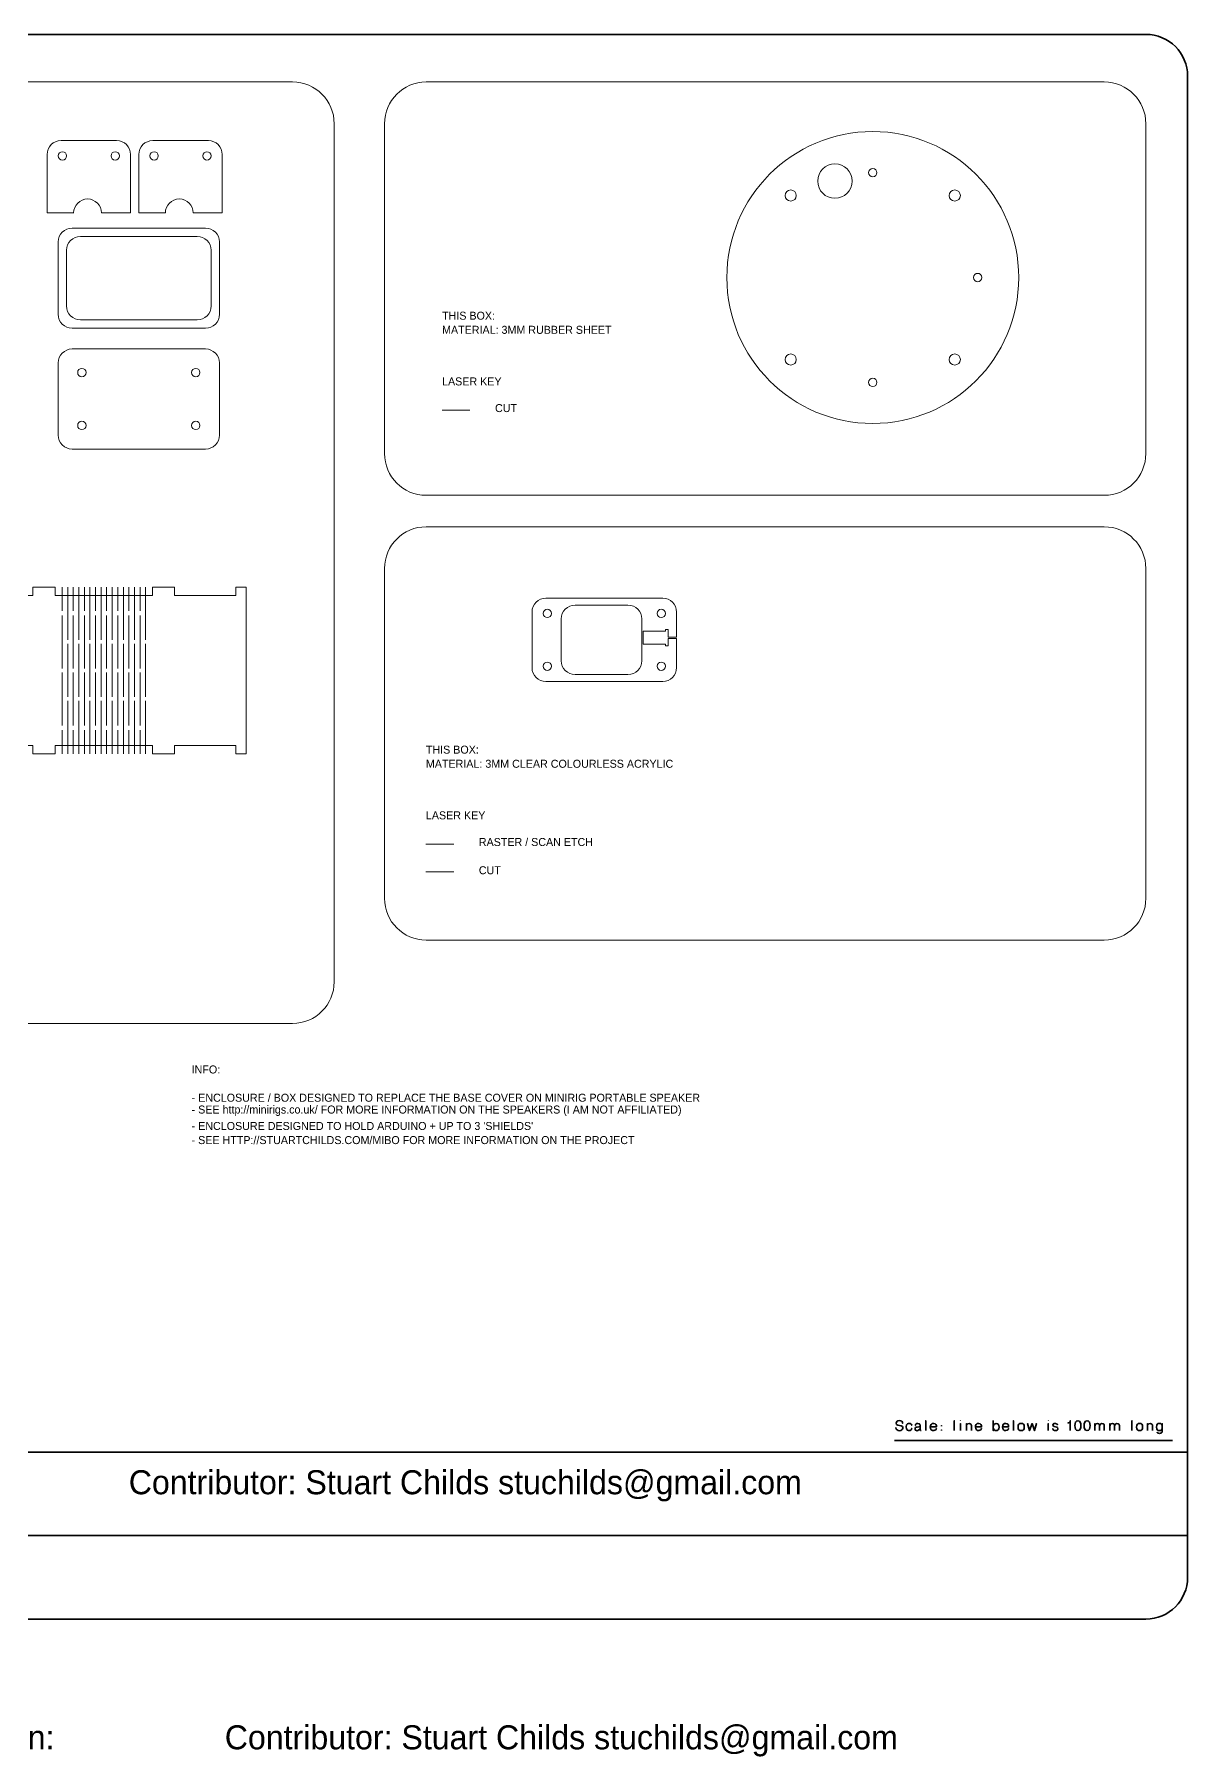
# Model space of a CAD drawing. Header units: inches. Extents: x 15 to 785, y -665 to -15.
# Drawn here: x 370 to 785, y -634 to -15 of the extents above; entities that cross this region are included whole.
import ezdxf

# ---------------------------------------------------------------- set-up
doc = ezdxf.new("R2010")
doc.units = ezdxf.units.IN
doc.header["$MEASUREMENT"] = 0
doc.layers.add('Layer 1', color=7, linetype='Continuous')

# ---------------------------------------------------------------- blocks, each defined once
blk = doc.blocks.new('block 2')
at = {"layer": 'Layer 1', "color": 179, "lineweight": 35, "true_color": 0x231f20}
blk.add_lwpolyline([(785, -555), (15, -555), (15, -525), (785, -525), (785, -555)], dxfattribs=at)
blk.add_open_spline([(785, -570), (785, -578.28), (778.28, -585), (770, -585), (770, -585), (30, -585), (30, -585), (21.72, -585), (15, -578.28), (15, -570), (15, -570), (15, -30), (15, -30), (15, -21.72), (21.72, -15), (30, -15), (30, -15), (770, -15), (770, -15), (778.28, -15), (785, -21.72), (785, -30), (785, -30), (785, -570), (785, -570)], degree=3, knots=[0, 0, 0, 0, 1, 1, 1, 2, 2, 2, 3, 3, 3, 4, 4, 4, 5, 5, 5, 6, 6, 6, 7, 7, 7, 8, 8, 8, 8], dxfattribs=at)
blk = doc.blocks.new('block 3')
at = {"layer": 'Layer 1', "color": 30, "lineweight": 35, "true_color": 0xf58726}
for points, knots in [([(680.11, -516.13), (680.11, -516.92), (680.71, -517.24), (681.42, -517.24), (682.13, -517.24), (682.58, -516.79), (682.6, -516.35), (682.61, -515.92), (682.39, -515.57), (681.95, -515.48), (681.95, -515.48), (680.74, -515.21), (680.74, -515.21), (680.4, -515.14), (680.2, -514.94), (680.2, -514.48), (680.2, -514.01), (680.59, -513.61), (681.3, -513.61), (682.01, -513.61), (682.53, -513.95), (682.51, -514.54), (682.53, -513.95), (682.01, -513.61), (681.3, -513.61), (680.59, -513.61), (680.2, -514.01), (680.2, -514.48), (680.2, -514.94), (680.39, -515.14), (680.74, -515.21), (680.74, -515.21), (681.95, -515.48), (681.95, -515.48), (682.4, -515.57), (682.61, -515.92), (682.6, -516.35), (682.58, -516.79), (682.13, -517.24), (681.42, -517.24), (680.71, -517.24), (680.11, -516.92), (680.11, -516.13)], [0, 0, 0, 0, 1, 1, 1, 2, 2, 2, 3, 3, 3, 4, 4, 4, 5, 5, 5, 6, 6, 6, 7, 7, 7, 8, 8, 8, 9, 9, 9, 10, 10, 10, 11, 11, 11, 12, 12, 12, 13, 13, 13, 14, 14, 14, 14]), ([(690.82, -517.21), (690.82, -517.21), (690.82, -513.65), (690.82, -513.65), (690.82, -513.65), (690.82, -517.21), (690.82, -517.21)], [0, 0, 0, 0, 1, 1, 1, 2, 2, 2, 2]), ([(701.08, -517.21), (701.08, -517.21), (701.08, -513.65), (701.08, -513.65), (701.08, -513.65), (701.08, -517.21), (701.08, -517.21)], [0, 0, 0, 0, 1, 1, 1, 2, 2, 2, 2]), ([(703.26, -513.73), (703.26, -513.73), (703.26, -513.64), (703.26, -513.64), (703.26, -513.64), (703.26, -513.73), (703.26, -513.73)], [0, 0, 0, 0, 1, 1, 1, 2, 2, 2, 2]), ([(715.12, -513.63), (715.12, -513.63), (715.12, -517.21), (715.12, -517.21), (715.12, -517.21), (715.12, -513.63), (715.12, -513.63)], [0, 0, 0, 0, 1, 1, 1, 2, 2, 2, 2]), ([(722.37, -517.21), (722.37, -517.21), (722.37, -513.65), (722.37, -513.65), (722.37, -513.65), (722.37, -517.21), (722.37, -517.21)], [0, 0, 0, 0, 1, 1, 1, 2, 2, 2, 2]), ([(734.88, -513.73), (734.88, -513.73), (734.88, -513.64), (734.88, -513.64), (734.88, -513.64), (734.88, -513.73), (734.88, -513.73)], [0, 0, 0, 0, 1, 1, 1, 2, 2, 2, 2]), ([(742.81, -517.21), (742.81, -517.21), (742.81, -513.65), (742.81, -513.65), (742.81, -514.26), (742.22, -514.4), (741.97, -514.42), (742.22, -514.4), (742.81, -514.26), (742.81, -513.65), (742.81, -513.65), (742.81, -517.21), (742.81, -517.21)], [0, 0, 0, 0, 1, 1, 1, 2, 2, 2, 3, 3, 3, 4, 4, 4, 4]), ([(744.47, -515.43), (744.47, -514.45), (744.68, -513.65), (745.55, -513.65), (746.42, -513.65), (746.62, -514.45), (746.62, -515.43), (746.62, -516.42), (746.42, -517.21), (745.55, -517.21), (744.68, -517.21), (744.47, -516.42), (744.47, -515.43)], [0, 0, 0, 0, 1, 1, 1, 2, 2, 2, 3, 3, 3, 4, 4, 4, 4]), ([(744.47, -515.43), (744.47, -514.45), (744.68, -513.65), (745.55, -513.65), (746.42, -513.65), (746.62, -514.45), (746.62, -515.43), (746.62, -516.42), (746.42, -517.21), (745.55, -517.21), (744.68, -517.21), (744.47, -516.42), (744.47, -515.43)], [0, 0, 0, 0, 1, 1, 1, 2, 2, 2, 3, 3, 3, 4, 4, 4, 4]), ([(747.79, -515.43), (747.79, -514.45), (748, -513.65), (748.87, -513.65), (749.74, -513.65), (749.95, -514.45), (749.95, -515.43), (749.95, -516.42), (749.74, -517.21), (748.87, -517.21), (748, -517.21), (747.79, -516.42), (747.79, -515.43)], [0, 0, 0, 0, 1, 1, 1, 2, 2, 2, 3, 3, 3, 4, 4, 4, 4]), ([(747.79, -515.43), (747.79, -514.45), (748, -513.65), (748.87, -513.65), (749.74, -513.65), (749.95, -514.45), (749.95, -515.43), (749.95, -516.42), (749.74, -517.21), (748.87, -517.21), (748, -517.21), (747.79, -516.42), (747.79, -515.43)], [0, 0, 0, 0, 1, 1, 1, 2, 2, 2, 3, 3, 3, 4, 4, 4, 4]), ([(764.97, -517.21), (764.97, -517.21), (764.97, -513.65), (764.97, -513.65), (764.97, -513.65), (764.97, -517.21), (764.97, -517.21)], [0, 0, 0, 0, 1, 1, 1, 2, 2, 2, 2]), ([(684.93, -517.21), (684.51, -517.21), (683.8, -517.14), (683.8, -515.9), (683.8, -514.67), (684.6, -514.65), (684.95, -514.65), (685.3, -514.65), (685.76, -514.92), (685.79, -515.27), (685.76, -514.92), (685.3, -514.65), (684.95, -514.65), (684.6, -514.65), (683.8, -514.67), (683.8, -515.9), (683.8, -517.14), (684.51, -517.21), (684.93, -517.21), (685.35, -517.21), (685.79, -516.82), (685.81, -516.41), (685.79, -516.82), (685.35, -517.21), (684.93, -517.21)], [0, 0, 0, 0, 1, 1, 1, 2, 2, 2, 3, 3, 3, 4, 4, 4, 5, 5, 5, 6, 6, 6, 7, 7, 7, 8, 8, 8, 8]), ([(688.77, -516.56), (688.62, -516.78), (688.11, -517.26), (687.7, -517.24), (687.29, -517.23), (686.97, -517.1), (686.97, -516.64), (686.97, -516.18), (687.24, -515.99), (687.77, -515.94), (688.29, -515.89), (688.52, -515.81), (688.77, -515.74), (688.52, -515.81), (688.29, -515.89), (687.77, -515.94), (687.24, -515.99), (686.97, -516.18), (686.97, -516.64), (686.97, -517.1), (687.29, -517.23), (687.7, -517.24), (688.11, -517.26), (688.62, -516.78), (688.77, -516.56)], [0, 0, 0, 0, 1, 1, 1, 2, 2, 2, 3, 3, 3, 4, 4, 4, 5, 5, 5, 6, 6, 6, 7, 7, 7, 8, 8, 8, 8]), ([(689.12, -517.21), (689.12, -517.21), (688.77, -517.19), (688.77, -516.89), (688.77, -516.89), (688.77, -515.26), (688.77, -515.26), (688.77, -515.06), (688.66, -514.66), (687.99, -514.66), (687.33, -514.66), (687.08, -514.96), (687.08, -515.27), (687.08, -514.96), (687.33, -514.66), (687.99, -514.66), (688.66, -514.66), (688.77, -515.06), (688.77, -515.26), (688.77, -515.26), (688.77, -516.89), (688.77, -516.89), (688.77, -517.19), (689.12, -517.21), (689.12, -517.21)], [0, 0, 0, 0, 1, 1, 1, 2, 2, 2, 3, 3, 3, 4, 4, 4, 5, 5, 5, 6, 6, 6, 7, 7, 7, 8, 8, 8, 8]), ([(692.47, -515.86), (692.47, -515.86), (694.68, -515.86), (694.68, -515.86), (694.68, -515.31), (694.46, -514.61), (693.67, -514.61), (692.89, -514.61), (692.46, -515.14), (692.46, -515.96), (692.46, -516.78), (693.02, -517.21), (693.67, -517.19), (694.34, -517.17), (694.62, -516.66), (694.66, -516.47), (694.62, -516.66), (694.34, -517.17), (693.67, -517.19), (693.02, -517.21), (692.46, -516.78), (692.46, -515.96), (692.46, -515.14), (692.89, -514.61), (693.67, -514.61), (694.46, -514.61), (694.68, -515.31), (694.68, -515.86), (694.68, -515.86), (692.47, -515.86), (692.47, -515.86)], [0, 0, 0, 0, 1, 1, 1, 2, 2, 2, 3, 3, 3, 4, 4, 4, 5, 5, 5, 6, 6, 6, 7, 7, 7, 8, 8, 8, 9, 9, 9, 10, 10, 10, 10]), ([(696.43, -515.65), (696.43, -515.65), (696.43, -515.38), (696.43, -515.38), (696.43, -515.38), (696.43, -515.65), (696.43, -515.65)], [0, 0, 0, 0, 1, 1, 1, 2, 2, 2, 2]), ([(696.43, -517.21), (696.43, -517.21), (696.43, -516.94), (696.43, -516.94), (696.43, -516.94), (696.43, -517.21), (696.43, -517.21)], [0, 0, 0, 0, 1, 1, 1, 2, 2, 2, 2]), ([(703.26, -517.21), (703.26, -517.21), (703.26, -514.67), (703.26, -514.67), (703.26, -514.67), (703.26, -517.22), (703.26, -517.21)], [0, 0, 0, 0, 1, 1, 1, 2, 2, 2, 2]), ([(707.26, -517.21), (707.26, -517.21), (707.26, -515.56), (707.26, -515.33), (707.26, -515.11), (707.03, -514.68), (706.4, -514.68), (705.77, -514.67), (705.44, -515.16), (705.44, -515.62), (705.44, -515.16), (705.77, -514.67), (706.4, -514.68), (707.03, -514.68), (707.26, -515.11), (707.26, -515.33), (707.26, -515.56), (707.26, -517.21), (707.26, -517.21)], [0, 0, 0, 0, 1, 1, 1, 2, 2, 2, 3, 3, 3, 4, 4, 4, 5, 5, 5, 6, 6, 6, 6]), ([(705.44, -517.21), (705.44, -517.21), (705.44, -514.68), (705.44, -514.68), (705.44, -514.68), (705.44, -517.21), (705.44, -517.21)], [0, 0, 0, 0, 1, 1, 1, 2, 2, 2, 2]), ([(708.69, -515.86), (708.69, -515.86), (710.9, -515.86), (710.9, -515.86), (710.9, -515.31), (710.68, -514.61), (709.89, -514.61), (709.11, -514.61), (708.68, -515.14), (708.68, -515.96), (708.68, -516.78), (709.24, -517.21), (709.89, -517.19), (710.56, -517.17), (710.84, -516.66), (710.88, -516.47), (710.84, -516.66), (710.56, -517.17), (709.89, -517.19), (709.24, -517.21), (708.68, -516.78), (708.68, -515.96), (708.68, -515.14), (709.11, -514.61), (709.89, -514.61), (710.68, -514.61), (710.9, -515.31), (710.9, -515.86), (710.9, -515.86), (708.69, -515.86), (708.69, -515.86)], [0, 0, 0, 0, 1, 1, 1, 2, 2, 2, 3, 3, 3, 4, 4, 4, 5, 5, 5, 6, 6, 6, 7, 7, 7, 8, 8, 8, 9, 9, 9, 10, 10, 10, 10]), ([(716.17, -514.66), (716.74, -514.66), (717.21, -514.94), (717.21, -515.94), (717.21, -516.92), (716.74, -517.21), (716.17, -517.21), (715.59, -517.21), (715.12, -516.92), (715.12, -515.94), (715.12, -514.94), (715.59, -514.66), (716.17, -514.66)], [0, 0, 0, 0, 1, 1, 1, 2, 2, 2, 3, 3, 3, 4, 4, 4, 4]), ([(716.17, -514.66), (716.74, -514.66), (717.21, -514.94), (717.21, -515.94), (717.21, -516.92), (716.74, -517.21), (716.17, -517.21), (715.59, -517.21), (715.12, -516.92), (715.12, -515.94), (715.12, -514.94), (715.59, -514.66), (716.17, -514.66)], [0, 0, 0, 0, 1, 1, 1, 2, 2, 2, 3, 3, 3, 4, 4, 4, 4]), ([(720.62, -515.86), (720.62, -515.31), (720.4, -514.61), (719.62, -514.61), (718.84, -514.61), (718.41, -515.14), (718.41, -515.96), (718.41, -516.78), (718.96, -517.21), (719.62, -517.19), (720.28, -517.17), (720.57, -516.66), (720.6, -516.47), (720.57, -516.66), (720.28, -517.17), (719.62, -517.19), (718.96, -517.21), (718.41, -516.78), (718.41, -515.96), (718.41, -515.14), (718.84, -514.61), (719.62, -514.61), (720.4, -514.61), (720.62, -515.31), (720.62, -515.86), (720.62, -515.86), (718.41, -515.86), (718.41, -515.86), (718.41, -515.86), (720.62, -515.86), (720.62, -515.86)], [0, 0, 0, 0, 1, 1, 1, 2, 2, 2, 3, 3, 3, 4, 4, 4, 5, 5, 5, 6, 6, 6, 7, 7, 7, 8, 8, 8, 9, 9, 9, 10, 10, 10, 10]), ([(724.02, -515.92), (724.02, -514.92), (724.53, -514.63), (725.14, -514.63), (725.76, -514.63), (726.26, -514.92), (726.26, -515.92), (726.26, -516.92), (725.76, -517.21), (725.14, -517.21), (724.53, -517.21), (724.02, -516.92), (724.02, -515.92)], [0, 0, 0, 0, 1, 1, 1, 2, 2, 2, 3, 3, 3, 4, 4, 4, 4]), ([(724.02, -515.92), (724.02, -514.92), (724.53, -514.63), (725.14, -514.63), (725.76, -514.63), (726.26, -514.92), (726.26, -515.92), (726.26, -516.92), (725.76, -517.21), (725.14, -517.21), (724.53, -517.21), (724.02, -516.92), (724.02, -515.92)], [0, 0, 0, 0, 1, 1, 1, 2, 2, 2, 3, 3, 3, 4, 4, 4, 4]), ([(728.17, -517.21), (728.17, -517.21), (729.04, -514.68), (729.04, -514.68), (729.04, -514.68), (729.92, -517.21), (729.92, -517.21), (729.92, -517.21), (730.65, -514.68), (730.65, -514.68), (730.65, -514.68), (729.92, -517.21), (729.92, -517.21), (729.92, -517.21), (729.04, -514.68), (729.04, -514.68), (729.04, -514.68), (728.17, -517.21), (728.17, -517.21), (728.17, -517.21), (727.44, -514.68), (727.44, -514.68), (727.44, -514.68), (728.17, -517.21), (728.17, -517.21)], [0, 0, 0, 0, 1, 1, 1, 2, 2, 2, 3, 3, 3, 4, 4, 4, 5, 5, 5, 6, 6, 6, 7, 7, 7, 8, 8, 8, 8]), ([(734.88, -517.21), (734.88, -517.21), (734.88, -514.67), (734.88, -514.67), (734.88, -514.67), (734.88, -517.22), (734.88, -517.21)], [0, 0, 0, 0, 1, 1, 1, 2, 2, 2, 2]), ([(737.47, -514.64), (736.84, -514.62), (736.56, -514.82), (736.56, -515.2), (736.56, -515.59), (736.88, -515.7), (737, -515.74), (737, -515.74), (737.93, -516.02), (737.93, -516.02), (738.05, -516.04), (738.35, -516.18), (738.35, -516.54), (738.35, -516.91), (737.96, -517.21), (737.47, -517.21), (736.97, -517.21), (736.52, -516.95), (736.52, -516.56), (736.52, -516.95), (736.97, -517.21), (737.47, -517.21), (737.96, -517.21), (738.35, -516.91), (738.35, -516.54), (738.35, -516.18), (738.05, -516.04), (737.93, -516.02), (737.93, -516.02), (737, -515.74), (737, -515.74), (736.88, -515.7), (736.56, -515.59), (736.56, -515.2), (736.56, -514.82), (736.84, -514.62), (737.47, -514.64), (738.09, -514.66), (738.25, -515.01), (738.24, -515.13), (738.25, -515.01), (738.09, -514.66), (737.47, -514.64)], [0, 0, 0, 0, 1, 1, 1, 2, 2, 2, 3, 3, 3, 4, 4, 4, 5, 5, 5, 6, 6, 6, 7, 7, 7, 8, 8, 8, 9, 9, 9, 10, 10, 10, 11, 11, 11, 12, 12, 12, 13, 13, 13, 14, 14, 14, 14]), ([(753.34, -517.21), (753.34, -517.21), (753.34, -515.56), (753.34, -515.33), (753.34, -515.11), (753.19, -514.68), (752.56, -514.68), (751.93, -514.67), (751.65, -515.16), (751.65, -515.62), (751.65, -515.16), (751.93, -514.67), (752.56, -514.68), (753.19, -514.68), (753.34, -515.11), (753.34, -515.33), (753.34, -515.56), (753.34, -517.21), (753.34, -517.21)], [0, 0, 0, 0, 1, 1, 1, 2, 2, 2, 3, 3, 3, 4, 4, 4, 5, 5, 5, 6, 6, 6, 6]), ([(751.65, -517.21), (751.65, -517.21), (751.65, -514.68), (751.65, -514.68), (751.65, -514.68), (751.65, -517.21), (751.65, -517.21)], [0, 0, 0, 0, 1, 1, 1, 2, 2, 2, 2]), ([(755.04, -517.21), (755.04, -517.21), (755.04, -515.56), (755.04, -515.33), (755.04, -515.11), (754.82, -514.68), (754.19, -514.68), (753.56, -514.67), (753.34, -515.16), (753.34, -515.62), (753.34, -515.16), (753.56, -514.67), (754.19, -514.68), (754.82, -514.68), (755.04, -515.11), (755.04, -515.33), (755.04, -515.56), (755.04, -517.21), (755.04, -517.21)], [0, 0, 0, 0, 1, 1, 1, 2, 2, 2, 3, 3, 3, 4, 4, 4, 5, 5, 5, 6, 6, 6, 6]), ([(758.76, -517.21), (758.76, -517.21), (758.76, -515.56), (758.76, -515.33), (758.76, -515.11), (758.61, -514.68), (757.98, -514.68), (757.36, -514.67), (757.07, -515.16), (757.07, -515.62), (757.07, -515.16), (757.36, -514.67), (757.98, -514.68), (758.61, -514.68), (758.76, -515.11), (758.76, -515.33), (758.76, -515.56), (758.76, -517.21), (758.76, -517.21)], [0, 0, 0, 0, 1, 1, 1, 2, 2, 2, 3, 3, 3, 4, 4, 4, 5, 5, 5, 6, 6, 6, 6]), ([(757.07, -517.21), (757.07, -517.21), (757.07, -514.68), (757.07, -514.68), (757.07, -514.68), (757.07, -517.21), (757.07, -517.21)], [0, 0, 0, 0, 1, 1, 1, 2, 2, 2, 2]), ([(760.46, -517.21), (760.46, -517.21), (760.46, -515.56), (760.46, -515.33), (760.46, -515.11), (760.24, -514.68), (759.61, -514.68), (758.99, -514.67), (758.76, -515.16), (758.76, -515.62), (758.76, -515.16), (758.99, -514.67), (759.61, -514.68), (760.24, -514.68), (760.46, -515.11), (760.46, -515.33), (760.46, -515.56), (760.46, -517.21), (760.46, -517.21)], [0, 0, 0, 0, 1, 1, 1, 2, 2, 2, 3, 3, 3, 4, 4, 4, 5, 5, 5, 6, 6, 6, 6]), ([(766.61, -515.92), (766.61, -514.92), (767.12, -514.63), (767.73, -514.63), (768.35, -514.63), (768.85, -514.92), (768.85, -515.92), (768.85, -516.92), (768.35, -517.21), (767.73, -517.21), (767.12, -517.21), (766.61, -516.92), (766.61, -515.92)], [0, 0, 0, 0, 1, 1, 1, 2, 2, 2, 3, 3, 3, 4, 4, 4, 4]), ([(766.61, -515.92), (766.61, -514.92), (767.12, -514.63), (767.73, -514.63), (768.35, -514.63), (768.85, -514.92), (768.85, -515.92), (768.85, -516.92), (768.35, -517.21), (767.73, -517.21), (767.12, -517.21), (766.61, -516.92), (766.61, -515.92)], [0, 0, 0, 0, 1, 1, 1, 2, 2, 2, 3, 3, 3, 4, 4, 4, 4]), ([(772.38, -517.21), (772.38, -517.21), (772.38, -515.56), (772.38, -515.33), (772.38, -515.11), (772.15, -514.68), (771.52, -514.68), (770.89, -514.67), (770.56, -515.16), (770.56, -515.62), (770.56, -515.16), (770.89, -514.67), (771.52, -514.68), (772.15, -514.68), (772.38, -515.11), (772.38, -515.33), (772.38, -515.56), (772.38, -517.21), (772.38, -517.21)], [0, 0, 0, 0, 1, 1, 1, 2, 2, 2, 3, 3, 3, 4, 4, 4, 5, 5, 5, 6, 6, 6, 6]), ([(770.56, -517.21), (770.56, -517.21), (770.56, -514.68), (770.56, -514.68), (770.56, -514.68), (770.56, -517.21), (770.56, -517.21)], [0, 0, 0, 0, 1, 1, 1, 2, 2, 2, 2]), ([(774.85, -514.65), (775.42, -514.65), (775.9, -514.94), (775.9, -515.93), (775.9, -516.91), (775.42, -517.2), (774.85, -517.2), (774.28, -517.2), (773.81, -516.91), (773.81, -515.93), (773.81, -514.94), (774.28, -514.65), (774.85, -514.65)], [0, 0, 0, 0, 1, 1, 1, 2, 2, 2, 3, 3, 3, 4, 4, 4, 4]), ([(774.85, -514.65), (775.42, -514.65), (775.9, -514.94), (775.9, -515.93), (775.9, -516.91), (775.42, -517.2), (774.85, -517.2), (774.28, -517.2), (773.81, -516.91), (773.81, -515.93), (773.81, -514.94), (774.28, -514.65), (774.85, -514.65)], [0, 0, 0, 0, 1, 1, 1, 2, 2, 2, 3, 3, 3, 4, 4, 4, 4]), ([(773.95, -517.73), (774.01, -518.02), (774.37, -518.19), (774.86, -518.21), (775.37, -518.22), (775.9, -517.85), (775.9, -517.39), (775.9, -516.93), (775.9, -514.69), (775.9, -514.69), (775.9, -514.69), (775.9, -516.93), (775.9, -517.39), (775.9, -517.85), (775.37, -518.22), (774.86, -518.21), (774.37, -518.19), (774.01, -518.02), (773.95, -517.73)], [0, 0, 0, 0, 1, 1, 1, 2, 2, 2, 3, 3, 3, 4, 4, 4, 5, 5, 5, 6, 6, 6, 6])]:
    blk.add_open_spline(points, degree=3, knots=knots, dxfattribs=at)
blk = doc.blocks.new('block 15')
at = {"layer": 'Layer 1', "color": 179, "lineweight": 9, "true_color": 0x231f20}
for points, knots in [([(436.73, -115.65), (436.73, -118.42), (434.49, -120.65), (431.73, -120.65), (431.73, -120.65), (383.73, -120.65), (383.73, -120.65), (380.97, -120.65), (378.73, -118.42), (378.73, -115.65), (378.73, -115.65), (378.73, -89.65), (378.73, -89.65), (378.73, -86.89), (380.97, -84.65), (383.73, -84.65), (383.73, -84.65), (431.73, -84.65), (431.73, -84.65), (434.49, -84.65), (436.73, -86.89), (436.73, -89.65), (436.73, -89.65), (436.73, -115.65), (436.73, -115.65)], [0, 0, 0, 0, 1, 1, 1, 2, 2, 2, 3, 3, 3, 4, 4, 4, 5, 5, 5, 6, 6, 6, 7, 7, 7, 8, 8, 8, 8]), ([(433.71, -102.15), (433.71, -102.15), (433.73, -112.65), (433.73, -112.65), (433.73, -115.42), (431.49, -117.65), (428.73, -117.65), (428.73, -117.65), (386.73, -117.65), (386.73, -117.65), (383.97, -117.65), (381.73, -115.42), (381.73, -112.65), (381.73, -112.65), (381.73, -92.65), (381.73, -92.65), (381.73, -89.89), (383.97, -87.65), (386.73, -87.65), (386.73, -87.65), (428.73, -87.65), (428.73, -87.65), (431.49, -87.65), (433.73, -89.89), (433.73, -92.65), (433.73, -92.65), (433.71, -102.15), (433.71, -102.15)], [0, 0, 0, 0, 1, 1, 1, 2, 2, 2, 3, 3, 3, 4, 4, 4, 5, 5, 5, 6, 6, 6, 7, 7, 7, 8, 8, 8, 9, 9, 9, 9])]:
    blk.add_open_spline(points, degree=3, knots=knots, dxfattribs=at)
blk = doc.blocks.new('block 16')
at = {"layer": 'Layer 1', "color": 179, "lineweight": 9, "true_color": 0x231f20}
for points, knots in [([(436.73, -159.14), (436.73, -161.9), (434.49, -164.14), (431.73, -164.14), (431.73, -164.14), (383.73, -164.14), (383.73, -164.14), (380.97, -164.14), (378.73, -161.9), (378.73, -159.14), (378.73, -159.14), (378.73, -133.14), (378.73, -133.14), (378.73, -130.38), (380.97, -128.14), (383.73, -128.14), (383.73, -128.14), (431.73, -128.14), (431.73, -128.14), (434.49, -128.14), (436.73, -130.38), (436.73, -133.14), (436.73, -133.14), (436.73, -159.14), (436.73, -159.14)], [0, 0, 0, 0, 1, 1, 1, 2, 2, 2, 3, 3, 3, 4, 4, 4, 5, 5, 5, 6, 6, 6, 7, 7, 7, 8, 8, 8, 8]), ([(388.73, -136.64), (388.73, -137.47), (388.06, -138.14), (387.23, -138.14), (386.4, -138.14), (385.73, -137.47), (385.73, -136.64), (385.73, -135.81), (386.4, -135.14), (387.23, -135.14), (388.06, -135.14), (388.73, -135.81), (388.73, -136.64)], [0, 0, 0, 0, 1, 1, 1, 2, 2, 2, 3, 3, 3, 4, 4, 4, 4]), ([(429.73, -136.64), (429.73, -137.47), (429.06, -138.14), (428.23, -138.14), (427.4, -138.14), (426.73, -137.47), (426.73, -136.64), (426.73, -135.81), (427.4, -135.14), (428.23, -135.14), (429.06, -135.14), (429.73, -135.81), (429.73, -136.64)], [0, 0, 0, 0, 1, 1, 1, 2, 2, 2, 3, 3, 3, 4, 4, 4, 4]), ([(388.73, -155.64), (388.73, -156.47), (388.06, -157.14), (387.23, -157.14), (386.4, -157.14), (385.73, -156.47), (385.73, -155.64), (385.73, -154.81), (386.4, -154.14), (387.23, -154.14), (388.06, -154.14), (388.73, -154.81), (388.73, -155.64)], [0, 0, 0, 0, 1, 1, 1, 2, 2, 2, 3, 3, 3, 4, 4, 4, 4]), ([(429.73, -155.64), (429.73, -156.47), (429.06, -157.14), (428.23, -157.14), (427.4, -157.14), (426.73, -156.47), (426.73, -155.64), (426.73, -154.81), (427.4, -154.14), (428.23, -154.14), (429.06, -154.14), (429.73, -154.81), (429.73, -155.64)], [0, 0, 0, 0, 1, 1, 1, 2, 2, 2, 3, 3, 3, 4, 4, 4, 4])]:
    blk.add_open_spline(points, degree=3, knots=knots, dxfattribs=at)
blk = doc.blocks.new('block 17')
at = {"layer": 'Layer 1', "color": 179, "lineweight": 9, "true_color": 0x231f20}
for points in [[(619.26, -102.44), (619.26, -131.43), (642.76, -154.94), (671.76, -154.94), (700.75, -154.94), (724.26, -131.43), (724.26, -102.44), (724.26, -73.44), (700.75, -49.94), (671.76, -49.94), (642.76, -49.94), (619.26, -73.44), (619.26, -102.44)], [(651.94, -67.74), (651.94, -71.16), (654.72, -73.94), (658.14, -73.94), (661.57, -73.94), (664.34, -71.16), (664.34, -67.74), (664.34, -64.31), (661.57, -61.54), (658.14, -61.54), (654.72, -61.54), (651.94, -64.31), (651.94, -67.74)], [(670.7, -63.66), (670.11, -64.24), (670.11, -65.19), (670.7, -65.78), (671.28, -66.36), (672.23, -66.36), (672.82, -65.78), (673.41, -65.19), (673.41, -64.24), (672.82, -63.66), (672.23, -63.07), (671.28, -63.07), (670.7, -63.66)], [(640.26, -72.94), (640.26, -74.04), (641.16, -74.94), (642.26, -74.94), (643.36, -74.94), (644.26, -74.04), (644.26, -72.94), (644.26, -71.83), (643.36, -70.94), (642.26, -70.94), (641.16, -70.94), (640.26, -71.83), (640.26, -72.94)], [(699.26, -72.94), (699.26, -74.04), (700.16, -74.94), (701.26, -74.94), (702.36, -74.94), (703.26, -74.04), (703.26, -72.94), (703.26, -71.83), (702.36, -70.94), (701.26, -70.94), (700.16, -70.94), (699.26, -71.83), (699.26, -72.94)], [(708.42, -101.38), (707.83, -101.96), (707.83, -102.91), (708.42, -103.5), (709, -104.08), (709.95, -104.08), (710.54, -103.5), (711.13, -102.91), (711.13, -101.96), (710.54, -101.38), (709.95, -100.79), (709, -100.79), (708.42, -101.38)], [(640.26, -131.94), (640.26, -133.04), (641.16, -133.94), (642.26, -133.94), (643.36, -133.94), (644.26, -133.04), (644.26, -131.94), (644.26, -130.83), (643.36, -129.94), (642.26, -129.94), (641.16, -129.94), (640.26, -130.83), (640.26, -131.94)], [(699.26, -131.94), (699.26, -133.04), (700.16, -133.94), (701.26, -133.94), (702.36, -133.94), (703.26, -133.04), (703.26, -131.94), (703.26, -130.83), (702.36, -129.94), (701.26, -129.94), (700.16, -129.94), (699.26, -130.83), (699.26, -131.94)], [(670.7, -141.22), (671.29, -141.8), (672.23, -141.8), (672.82, -141.22), (673.41, -140.63), (673.41, -139.68), (672.82, -139.09), (672.23, -138.51), (671.29, -138.51), (670.7, -139.09), (670.11, -139.68), (670.11, -140.63), (670.7, -141.22)]]:
    blk.add_open_spline(points, degree=3, knots=[0, 0, 0, 0, 1, 1, 1, 2, 2, 2, 3, 3, 3, 4, 4, 4, 4], dxfattribs=at)
blk = doc.blocks.new('block 19')
at = {"layer": 'Layer 1', "color": 179, "lineweight": 9, "true_color": 0x231f20}
for points, knots in [([(601.18, -242.76), (601.18, -245.52), (598.94, -247.76), (596.18, -247.76), (596.18, -247.76), (554.18, -247.76), (554.18, -247.76), (551.41, -247.76), (549.18, -245.52), (549.18, -242.76), (549.18, -242.76), (549.18, -222.76), (549.18, -222.76), (549.18, -220), (551.41, -217.76), (554.18, -217.76), (554.18, -217.76), (596.18, -217.76), (596.18, -217.76), (598.94, -217.76), (601.18, -220), (601.18, -222.76), (601.18, -222.76), (601.16, -231.76), (601.16, -231.76), (601.16, -231.76), (601.17, -231.76), (601.17, -231.76), (601.17, -231.76), (598.16, -231.76), (598.16, -231.76), (598.16, -231.76), (598.16, -229.06), (598.16, -229.06), (598.16, -229.06), (597.16, -229.06), (597.16, -229.06), (597.16, -229.06), (597.16, -229.7), (597.16, -229.7), (597.16, -229.7), (589.16, -229.7), (589.16, -229.7), (589.16, -229.7), (589.16, -234.33), (589.16, -234.33), (589.16, -234.33), (597.16, -234.33), (597.16, -234.33), (597.16, -234.33), (597.16, -234.96), (597.16, -234.96), (597.16, -234.96), (598.16, -234.96), (598.16, -234.96), (598.16, -234.96), (598.16, -232.26), (598.16, -232.26), (598.16, -232.26), (601.18, -232.26), (601.18, -232.26), (601.18, -232.26), (601.16, -232.26), (601.16, -232.26), (601.16, -232.26), (601.18, -242.76), (601.18, -242.76)], [0, 0, 0, 0, 1, 1, 1, 2, 2, 2, 3, 3, 3, 4, 4, 4, 5, 5, 5, 6, 6, 6, 7, 7, 7, 8, 8, 8, 9, 9, 9, 10, 10, 10, 11, 11, 11, 12, 12, 12, 13, 13, 13, 14, 14, 14, 15, 15, 15, 16, 16, 16, 17, 17, 17, 18, 18, 18, 19, 19, 19, 20, 20, 20, 21, 21, 21, 22, 22, 22, 22]), ([(556.18, -223.26), (556.18, -224.09), (555.51, -224.76), (554.68, -224.76), (553.85, -224.76), (553.18, -224.09), (553.18, -223.26), (553.18, -222.43), (553.85, -221.76), (554.68, -221.76), (555.51, -221.76), (556.18, -222.43), (556.18, -223.26)], [0, 0, 0, 0, 1, 1, 1, 2, 2, 2, 3, 3, 3, 4, 4, 4, 4]), ([(597.18, -223.26), (597.18, -224.09), (596.51, -224.76), (595.68, -224.76), (594.85, -224.76), (594.18, -224.09), (594.18, -223.26), (594.18, -222.43), (594.85, -221.76), (595.68, -221.76), (596.51, -221.76), (597.18, -222.43), (597.18, -223.26)], [0, 0, 0, 0, 1, 1, 1, 2, 2, 2, 3, 3, 3, 4, 4, 4, 4]), ([(556.18, -242.26), (556.18, -243.09), (555.51, -243.76), (554.68, -243.76), (553.85, -243.76), (553.18, -243.09), (553.18, -242.26), (553.18, -241.43), (553.85, -240.76), (554.68, -240.76), (555.51, -240.76), (556.18, -241.43), (556.18, -242.26)], [0, 0, 0, 0, 1, 1, 1, 2, 2, 2, 3, 3, 3, 4, 4, 4, 4]), ([(597.18, -242.26), (597.18, -243.09), (596.51, -243.76), (595.68, -243.76), (594.85, -243.76), (594.18, -243.09), (594.18, -242.26), (594.18, -241.43), (594.85, -240.76), (595.68, -240.76), (596.51, -240.76), (597.18, -241.43), (597.18, -242.26)], [0, 0, 0, 0, 1, 1, 1, 2, 2, 2, 3, 3, 3, 4, 4, 4, 4])]:
    blk.add_open_spline(points, degree=3, knots=knots, dxfattribs=at)
blk = doc.blocks.new('block 18')
at = {"layer": 'Layer 1', "color": 177, "lineweight": 9, "true_color": 0x29358f}
blk.add_open_spline([(588.68, -240.26), (588.68, -243.02), (586.44, -245.26), (583.68, -245.26), (583.68, -245.26), (564.68, -245.26), (564.68, -245.26), (561.92, -245.26), (559.68, -243.02), (559.68, -240.26), (559.68, -240.26), (559.68, -225.26), (559.68, -225.26), (559.68, -222.5), (561.92, -220.26), (564.68, -220.26), (564.68, -220.26), (583.68, -220.26), (583.68, -220.26), (586.44, -220.26), (588.68, -222.5), (588.68, -225.26), (588.68, -225.26), (588.68, -240.26), (588.68, -240.26)], degree=3, knots=[0, 0, 0, 0, 1, 1, 1, 2, 2, 2, 3, 3, 3, 4, 4, 4, 5, 5, 5, 6, 6, 6, 7, 7, 7, 8, 8, 8, 8], dxfattribs=at)
at = {"layer": 'Layer 1'}
blk.add_blockref('block 19', (0, 0), dxfattribs=at)

msp = doc.modelspace()

# ---------------------------------------------------------------- linework, layer by layer
at = {"layer": 'Layer 1', "color": 179, "lineweight": 9, "true_color": 0x231f20}
for points in [[(516.82, -150.18), (526.82, -150.18)], [(511, -316.26), (521, -316.26)]]:
    msp.add_lwpolyline(points, dxfattribs=at)
at = {"layer": 'Layer 1', "color": 225, "lineweight": 9, "true_color": 0xa54686}
for points in [[(380.16, -222.28), (380.16, -213.76)], [(382.16, -232.79), (382.16, -213.76)], [(384.16, -222.28), (384.16, -213.76)], [(386.16, -232.79), (386.16, -213.76)], [(388.16, -222.28), (388.16, -213.76)], [(390.16, -232.79), (390.16, -213.76)], [(392.16, -222.28), (392.16, -213.76)], [(394.16, -232.79), (394.16, -213.76)], [(396.16, -222.28), (396.16, -213.76)], [(398.16, -232.79), (398.16, -213.76)], [(400.16, -222.28), (400.16, -213.76)], [(402.16, -232.79), (402.16, -213.76)], [(404.16, -222.28), (404.16, -213.76)], [(406.16, -232.79), (406.16, -213.76)], [(408.16, -222.28), (408.16, -213.76)], [(410.16, -232.79), (410.16, -213.76)], [(380.16, -243.03), (380.16, -224)], [(384.16, -243.03), (384.16, -224)], [(388.16, -243.03), (388.16, -224)], [(392.16, -243.03), (392.16, -224)], [(396.16, -243.03), (396.16, -224)], [(400.16, -243.03), (400.16, -224)], [(404.16, -243.03), (404.16, -224)], [(408.16, -243.03), (408.16, -224)], [(382.16, -253.28), (382.16, -234.25)], [(386.16, -253.28), (386.16, -234.25)], [(390.16, -253.28), (390.16, -234.25)], [(394.16, -253.28), (394.16, -234.25)], [(398.16, -253.28), (398.16, -234.25)], [(402.16, -253.28), (402.16, -234.25)], [(406.16, -253.28), (406.16, -234.25)], [(410.16, -253.28), (410.16, -234.25)], [(380.16, -263.53), (380.16, -244.5)], [(384.16, -263.53), (384.16, -244.5)], [(388.16, -263.53), (388.16, -244.5)], [(392.16, -263.53), (392.16, -244.5)], [(396.16, -263.53), (396.16, -244.5)], [(400.16, -263.53), (400.16, -244.5)], [(404.16, -263.53), (404.16, -244.5)], [(408.16, -263.53), (408.16, -244.5)], [(382.16, -273.76), (382.16, -254.74)], [(382.16, -254.94), (382.16, -254.94)], [(386.16, -273.76), (386.16, -254.74)], [(386.16, -254.94), (386.16, -254.94)], [(390.16, -273.76), (390.16, -254.74)], [(390.16, -254.94), (390.16, -254.94)], [(394.16, -273.76), (394.16, -254.74)], [(394.16, -254.94), (394.16, -254.94)], [(398.16, -273.76), (398.16, -254.74)], [(398.16, -254.94), (398.16, -254.94)], [(402.16, -273.76), (402.16, -254.74)], [(402.16, -254.94), (402.16, -254.94)], [(406.16, -273.76), (406.16, -254.74)], [(406.16, -254.94), (406.16, -254.94)], [(410.16, -273.76), (410.16, -254.74)], [(410.16, -254.94), (410.16, -254.94)], [(380.16, -265.2), (380.16, -265.2)], [(380.16, -273.76), (380.16, -265.25)], [(384.16, -265.2), (384.16, -265.2)], [(384.16, -273.76), (384.16, -265.25)], [(388.16, -265.2), (388.16, -265.2)], [(388.16, -273.76), (388.16, -265.25)], [(392.16, -265.2), (392.16, -265.2)], [(392.16, -273.76), (392.16, -265.25)], [(396.16, -265.2), (396.16, -265.2)], [(396.16, -273.76), (396.16, -265.25)], [(400.16, -265.2), (400.16, -265.2)], [(400.16, -273.76), (400.16, -265.25)], [(404.16, -265.2), (404.16, -265.2)], [(404.16, -273.76), (404.16, -265.25)], [(408.16, -265.2), (408.16, -265.2)], [(408.16, -273.76), (408.16, -265.25)]]:
    msp.add_lwpolyline(points, dxfattribs=at)
at = {"layer": 'Layer 1', "color": 177, "lineweight": 9, "true_color": 0x29358f}
msp.add_lwpolyline([(511, -306.26), (521, -306.26)], dxfattribs=at)
at = {"layer": 'Layer 1', "color": 30, "lineweight": 35, "true_color": 0xf58726}
msp.add_lwpolyline([(679.57, -520.74), (779.57, -520.74)], dxfattribs=at)
at = {"layer": 'Layer 1', "color": 179, "lineweight": 9, "true_color": 0x231f20}
for points, knots in [([(478.01, -355.77), (478.01, -364.05), (471.3, -370.77), (463.01, -370.77), (463.01, -370.77), (39.12, -370.77), (39.12, -370.77), (30.83, -370.77), (24.12, -364.05), (24.12, -355.77), (24.12, -355.77), (24.12, -47.1), (24.12, -47.1), (24.12, -38.82), (30.83, -32.1), (39.12, -32.1), (39.12, -32.1), (463.01, -32.1), (463.01, -32.1), (471.3, -32.1), (478.01, -38.82), (478.01, -47.1), (478.01, -47.1), (478.01, -355.77), (478.01, -355.77)], [0, 0, 0, 0, 1, 1, 1, 2, 2, 2, 3, 3, 3, 4, 4, 4, 5, 5, 5, 6, 6, 6, 7, 7, 7, 8, 8, 8, 8]), ([(770, -165.77), (770, -174.05), (763.29, -180.77), (755, -180.77), (755, -180.77), (511.11, -180.77), (511.11, -180.77), (502.82, -180.77), (496.11, -174.05), (496.11, -165.77), (496.11, -165.77), (496.11, -47.1), (496.11, -47.1), (496.11, -38.82), (502.82, -32.1), (511.11, -32.1), (511.11, -32.1), (755, -32.1), (755, -32.1), (763.29, -32.1), (770, -38.82), (770, -47.1), (770, -47.1), (770, -165.77), (770, -165.77)], [0, 0, 0, 0, 1, 1, 1, 2, 2, 2, 3, 3, 3, 4, 4, 4, 5, 5, 5, 6, 6, 6, 7, 7, 7, 8, 8, 8, 8]), ([(384.28, -79.18), (384.28, -76.42), (386.52, -74.18), (389.28, -74.18), (392.04, -74.18), (394.28, -76.42), (394.28, -79.18), (394.28, -79.18), (404.74, -79.18), (404.74, -79.18), (404.74, -79.18), (404.74, -58.18), (404.74, -58.18), (404.74, -55.42), (402.5, -53.18), (399.74, -53.18), (399.74, -53.18), (389.24, -53.2), (389.24, -53.2), (389.24, -53.2), (379.74, -53.18), (379.74, -53.18), (376.98, -53.18), (374.74, -55.42), (374.74, -58.18), (374.74, -58.18), (374.74, -79.18), (374.74, -79.18), (374.74, -79.18), (384.3, -79.18), (384.3, -79.18), (384.3, -79.18), (384.28, -79.18), (384.28, -79.18)], [0, 0, 0, 0, 1, 1, 1, 2, 2, 2, 3, 3, 3, 4, 4, 4, 5, 5, 5, 6, 6, 6, 7, 7, 7, 8, 8, 8, 9, 9, 9, 10, 10, 10, 11, 11, 11, 11]), ([(417.28, -79.18), (417.28, -76.42), (419.52, -74.18), (422.28, -74.18), (425.04, -74.18), (427.28, -76.42), (427.28, -79.18), (427.28, -79.18), (437.74, -79.18), (437.74, -79.18), (437.74, -79.18), (437.74, -58.18), (437.74, -58.18), (437.74, -55.42), (435.5, -53.18), (432.74, -53.18), (432.74, -53.18), (422.24, -53.2), (422.24, -53.2), (422.24, -53.2), (412.74, -53.18), (412.74, -53.18), (409.98, -53.18), (407.74, -55.42), (407.74, -58.18), (407.74, -58.18), (407.74, -79.18), (407.74, -79.18), (407.74, -79.18), (417.3, -79.18), (417.3, -79.18), (417.3, -79.18), (417.28, -79.18), (417.28, -79.18)], [0, 0, 0, 0, 1, 1, 1, 2, 2, 2, 3, 3, 3, 4, 4, 4, 5, 5, 5, 6, 6, 6, 7, 7, 7, 8, 8, 8, 9, 9, 9, 10, 10, 10, 11, 11, 11, 11]), ([(380.24, -57.18), (381.07, -57.18), (381.74, -57.85), (381.74, -58.68), (381.74, -59.51), (381.07, -60.18), (380.24, -60.18), (379.41, -60.18), (378.74, -59.51), (378.74, -58.68), (378.74, -57.85), (379.41, -57.18), (380.24, -57.18)], [0, 0, 0, 0, 1, 1, 1, 2, 2, 2, 3, 3, 3, 4, 4, 4, 4]), ([(399.24, -57.18), (400.07, -57.18), (400.74, -57.85), (400.74, -58.68), (400.74, -59.51), (400.07, -60.18), (399.24, -60.18), (398.41, -60.18), (397.74, -59.51), (397.74, -58.68), (397.74, -57.85), (398.41, -57.18), (399.24, -57.18)], [0, 0, 0, 0, 1, 1, 1, 2, 2, 2, 3, 3, 3, 4, 4, 4, 4]), ([(413.24, -57.18), (414.07, -57.18), (414.74, -57.85), (414.74, -58.68), (414.74, -59.51), (414.07, -60.18), (413.24, -60.18), (412.41, -60.18), (411.74, -59.51), (411.74, -58.68), (411.74, -57.85), (412.41, -57.18), (413.24, -57.18)], [0, 0, 0, 0, 1, 1, 1, 2, 2, 2, 3, 3, 3, 4, 4, 4, 4]), ([(432.24, -57.18), (433.07, -57.18), (433.74, -57.85), (433.74, -58.68), (433.74, -59.51), (433.07, -60.18), (432.24, -60.18), (431.41, -60.18), (430.74, -59.51), (430.74, -58.68), (430.74, -57.85), (431.41, -57.18), (432.24, -57.18)], [0, 0, 0, 0, 1, 1, 1, 2, 2, 2, 3, 3, 3, 4, 4, 4, 4]), ([(770, -325.77), (770, -334.05), (763.29, -340.77), (755, -340.77), (755, -340.77), (511.11, -340.77), (511.11, -340.77), (502.82, -340.77), (496.11, -334.05), (496.11, -325.77), (496.11, -325.77), (496.11, -207.1), (496.11, -207.1), (496.11, -198.82), (502.82, -192.1), (511.11, -192.1), (511.11, -192.1), (755, -192.1), (755, -192.1), (763.29, -192.1), (770, -198.82), (770, -207.1), (770, -207.1), (770, -325.77), (770, -325.77)], [0, 0, 0, 0, 1, 1, 1, 2, 2, 2, 3, 3, 3, 4, 4, 4, 5, 5, 5, 6, 6, 6, 7, 7, 7, 8, 8, 8, 8]), ([(420.61, -270.76), (420.61, -270.76), (442.61, -270.76), (442.61, -270.76), (442.61, -270.76), (442.61, -273.76), (442.61, -273.76), (442.61, -273.76), (446.36, -273.76), (446.36, -273.76), (446.36, -273.76), (446.36, -270.76), (446.36, -270.76), (446.36, -270.76), (446.36, -216.76), (446.36, -216.76), (446.36, -216.76), (446.36, -213.76), (446.36, -213.76), (446.36, -213.76), (442.62, -213.76), (442.62, -213.76), (442.62, -213.76), (442.61, -216.76), (442.61, -216.76), (442.61, -216.76), (420.62, -216.76), (420.62, -216.76), (420.62, -216.76), (420.62, -213.76), (420.62, -213.76), (420.62, -213.76), (412.61, -213.76), (412.61, -213.76), (412.61, -213.76), (412.61, -216.76), (412.61, -216.76), (412.61, -216.76), (377.61, -216.76), (377.61, -216.76), (377.61, -216.76), (377.61, -216.76), (377.61, -216.76), (377.61, -216.76), (377.61, -213.76), (377.61, -213.76), (377.61, -213.76), (369.61, -213.76), (369.61, -213.76), (369.61, -213.76), (369.61, -216.76), (369.61, -216.76), (369.61, -216.76), (369.62, -216.76), (369.62, -216.76), (369.62, -216.76), (317.62, -216.76), (317.62, -216.76), (317.62, -216.76), (317.62, -213.76), (317.62, -213.76), (317.62, -213.76), (309.62, -213.76), (309.62, -213.76), (309.62, -213.76), (309.61, -216.76), (309.61, -216.76), (309.61, -216.76), (309.61, -216.76), (309.61, -216.76), (309.61, -216.76), (274.61, -216.76), (274.61, -216.76), (274.61, -216.76), (274.62, -216.76), (274.62, -216.76), (274.62, -216.76), (274.62, -213.76), (274.62, -213.76), (274.62, -213.76), (266.62, -213.76), (266.62, -213.76), (266.62, -213.76), (266.61, -216.76), (266.61, -216.76), (266.61, -216.76), (266.62, -216.76), (266.62, -216.76), (266.62, -216.76), (214.62, -216.76), (214.62, -216.76), (214.62, -216.76), (214.62, -213.76), (214.62, -213.76), (214.62, -213.76), (206.62, -213.76), (206.62, -213.76), (206.62, -213.76), (206.62, -216.76), (206.62, -216.76), (206.62, -216.76), (206.44, -216.76), (206.44, -216.76), (206.44, -216.76), (171.44, -216.76), (171.44, -216.76), (171.44, -216.76), (171.44, -216.76), (171.44, -216.76), (171.44, -216.76), (171.44, -213.76), (171.44, -213.76), (171.44, -213.76), (163.44, -213.76), (163.44, -213.76), (163.44, -213.76), (163.44, -216.76), (163.44, -216.76), (163.44, -216.76), (111.44, -216.76), (111.44, -216.76), (111.44, -216.76), (111.44, -213.76), (111.44, -213.76), (111.44, -213.76), (103.45, -213.76), (103.45, -213.76), (103.45, -213.76), (103.44, -216.76), (103.44, -216.76), (103.44, -216.76), (68.44, -216.76), (68.44, -216.76), (68.44, -216.76), (68.44, -213.76), (68.44, -213.76), (68.44, -213.76), (60.44, -213.76), (60.44, -213.76), (60.44, -213.76), (60.44, -216.76), (60.44, -216.76), (60.44, -216.76), (38.44, -216.76), (38.44, -216.76), (38.44, -216.76), (38.44, -213.76), (38.44, -213.76), (38.44, -213.76), (34.69, -213.76), (34.69, -213.76), (34.69, -213.76), (34.69, -216.76), (34.69, -216.76), (34.69, -216.76), (34.69, -270.76), (34.69, -270.76), (34.69, -270.76), (34.69, -273.76), (34.69, -273.76), (34.69, -273.76), (38.44, -273.76), (38.44, -273.76), (38.44, -273.76), (38.44, -270.76), (38.44, -270.76), (38.44, -270.76), (60.44, -270.76), (60.44, -270.76), (60.44, -270.76), (60.44, -273.76), (60.44, -273.76), (60.44, -273.76), (68.44, -273.76), (68.44, -273.76), (68.44, -273.76), (68.44, -270.76), (68.44, -270.76), (68.44, -270.76), (103.44, -270.76), (103.44, -270.76), (103.44, -270.76), (103.44, -270.76), (103.44, -270.76), (103.44, -270.76), (103.44, -273.76), (103.44, -273.76), (103.44, -273.76), (111.44, -273.76), (111.44, -273.76), (111.44, -273.76), (111.44, -270.76), (111.44, -270.76), (111.44, -270.76), (111.44, -270.76), (111.44, -270.76), (111.44, -270.76), (163.43, -270.76), (163.43, -270.76), (163.43, -270.76), (163.43, -273.76), (163.43, -273.76), (163.43, -273.76), (171.44, -273.76), (171.44, -273.76), (171.44, -273.76), (171.44, -270.76), (171.44, -270.76), (171.44, -270.76), (171.44, -270.76), (171.44, -270.76), (171.44, -270.76), (206.44, -270.76), (206.44, -270.76), (206.44, -270.76), (206.62, -270.76), (206.62, -270.76), (206.62, -270.76), (206.62, -273.76), (206.62, -273.76), (206.62, -273.76), (214.61, -273.76), (214.61, -273.76), (214.61, -273.76), (214.62, -270.76), (214.62, -270.76), (214.62, -270.76), (266.61, -270.76), (266.61, -270.76), (266.61, -270.76), (266.61, -273.76), (266.61, -273.76), (266.61, -273.76), (274.61, -273.76), (274.61, -273.76), (274.61, -273.76), (274.61, -270.76), (274.61, -270.76), (274.61, -270.76), (309.61, -270.76), (309.61, -270.76), (309.61, -270.76), (309.61, -270.76), (309.61, -270.76), (309.61, -270.76), (309.61, -273.76), (309.61, -273.76), (309.61, -273.76), (317.61, -273.76), (317.61, -273.76), (317.61, -273.76), (317.61, -270.76), (317.61, -270.76), (317.61, -270.76), (369.61, -270.76), (369.61, -270.76), (369.61, -270.76), (369.61, -273.76), (369.61, -273.76), (369.61, -273.76), (377.61, -273.76), (377.61, -273.76), (377.61, -273.76), (377.61, -270.76), (377.61, -270.76), (377.61, -270.76), (412.61, -270.76), (412.61, -270.76), (412.61, -270.76), (412.61, -273.76), (412.61, -273.76), (412.61, -273.76), (420.61, -273.76), (420.61, -273.76), (420.61, -273.76), (420.61, -270.76), (420.61, -270.76)], [0, 0, 0, 0, 1, 1, 1, 2, 2, 2, 3, 3, 3, 4, 4, 4, 5, 5, 5, 6, 6, 6, 7, 7, 7, 8, 8, 8, 9, 9, 9, 10, 10, 10, 11, 11, 11, 12, 12, 12, 13, 13, 13, 14, 14, 14, 15, 15, 15, 16, 16, 16, 17, 17, 17, 18, 18, 18, 19, 19, 19, 20, 20, 20, 21, 21, 21, 22, 22, 22, 23, 23, 23, 24, 24, 24, 25, 25, 25, 26, 26, 26, 27, 27, 27, 28, 28, 28, 29, 29, 29, 30, 30, 30, 31, 31, 31, 32, 32, 32, 33, 33, 33, 34, 34, 34, 35, 35, 35, 36, 36, 36, 37, 37, 37, 38, 38, 38, 39, 39, 39, 40, 40, 40, 41, 41, 41, 42, 42, 42, 43, 43, 43, 44, 44, 44, 45, 45, 45, 46, 46, 46, 47, 47, 47, 48, 48, 48, 49, 49, 49, 50, 50, 50, 51, 51, 51, 52, 52, 52, 53, 53, 53, 54, 54, 54, 55, 55, 55, 56, 56, 56, 57, 57, 57, 58, 58, 58, 59, 59, 59, 60, 60, 60, 61, 61, 61, 62, 62, 62, 63, 63, 63, 64, 64, 64, 65, 65, 65, 66, 66, 66, 67, 67, 67, 68, 68, 68, 69, 69, 69, 70, 70, 70, 71, 71, 71, 72, 72, 72, 73, 73, 73, 74, 74, 74, 75, 75, 75, 76, 76, 76, 77, 77, 77, 78, 78, 78, 79, 79, 79, 80, 80, 80, 81, 81, 81, 82, 82, 82, 83, 83, 83, 84, 84, 84, 85, 85, 85, 86, 86, 86, 87, 87, 87, 88, 88, 88, 89, 89, 89, 90, 90, 90, 91, 91, 91, 92, 92, 92, 92])]:
    msp.add_open_spline(points, degree=3, knots=knots, dxfattribs=at)

# ---------------------------------------------------------------- block references
at = {"layer": 'Layer 1'}
for name in ['block 2', 'block 17', 'block 15', 'block 16', 'block 18', 'block 3']:
    msp.add_blockref(name, (0, 0), dxfattribs=at)

# ---------------------------------------------------------------- texts
at = {"layer": 'Layer 1', "color": 179, "true_color": 0x231f20, "attachment_point": 7}
for s, insert, char_height in [('\\fEng_HelvLine Normal|b0|i0|c0|p34;\\W1;THIS BOX:', (516.82, -117.65), 2.8787), ('\\fEng_HelvLine Normal|b0|i0|c0|p34;\\W1;MATERIAL: 3MM RUBBER SHEET', (516.82, -122.73), 2.8787), ('\\fEng_HelvLine Normal|b0|i0|c0|p34;\\W1;LASER KEY', (516.82, -141.29), 2.8787), ('\\fEng_HelvLine Normal|b0|i0|c0|p34;\\W1;CUT', (535.87, -150.88), 2.8787), ('\\fEng_HelvLine Normal|b0|i0|c0|p34;\\W1;THIS BOX:', (511, -273.74), 2.8787), ('\\fEng_HelvLine Normal|b0|i0|c0|p34;\\W1;MATERIAL: 3MM CLEAR COLOURLESS ACRYLIC', (511, -278.82), 2.8787), ('\\fEng_HelvLine Normal|b0|i0|c0|p34;\\W1;LASER KEY', (511, -297.38), 2.8787), ('\\fEng_HelvLine Normal|b0|i0|c0|p34;\\W1;RASTER / SCAN ETCH', (530.05, -306.97), 2.8787), ('\\fEng_HelvLine Normal|b0|i0|c0|p34;\\W1;CUT', (530.05, -317.13), 2.8787), ('\\fEng_HelvLine Normal|b0|i0|c0|p34;\\W1;INFO:', (426.73, -388.79), 2.8787), ('\\fEng_HelvLine Normal|b0|i0|c0|p34;\\W1;- ENCLOSURE / BOX DESIGNED TO REPLACE THE BASE COVER ON MINIRIG PORTABLE SPEAKER', (426.73, -398.95), 2.87867), ('\\fEng_HelvLine Normal|b0|i0|c0|p34;\\W1;- SEE http://minirigs.co.uk/ FOR MORE INFORMATION ON THE SPEAKERS (I AM NOT AFFILIATED)', (426.73, -404.03), 2.87867), ("\\fEng_HelvLine Normal|b0|i0|c0|p34;\\W1;- ENCLOSURE DESIGNED TO HOLD ARDUINO + UP TO 3 'SHIELDS'", (426.73, -409.11), 2.8787), ('\\fEng_HelvLine Normal|b0|i0|c0|p34;\\W1;- SEE HTTP://STUARTCHILDS.COM/MIBO FOR MORE INFORMATION ON THE PROJECT', (426.73, -414.19), 2.87867), ('\\fEng_HelvLine Normal|b0|i0|c0|p34;\\W1;Date: 27-02-13^I^IFile Name: MIBO-01^IVersion:0.2^I^IContributor: Stuart Childs stuchilds\\fMyriad Pro|b0|i0|c0|p34;@\\fEng_HelvLine Normal|b0|i0|c0|p34;gmail.com^I^I', (24.12, -542.71), 8.636), ('\\fEng_HelvLine Normal|b0|i0|c0|p34;\\W1;Date: 13-06-12^I^IFile Name: DRBO-03^I^IVersion:^I^IContributor: Stuart Childs stuchilds\\fMyriad Pro|b0|i0|c0|p34;@\\fEng_HelvLine Normal|b0|i0|c0|p34;gmail.com^I^I', (24.12, -634.46), 8.636)]:
    msp.add_mtext(s, dxfattribs=dict(at, insert=insert, char_height=char_height))

doc.saveas('drawing.dxf')
